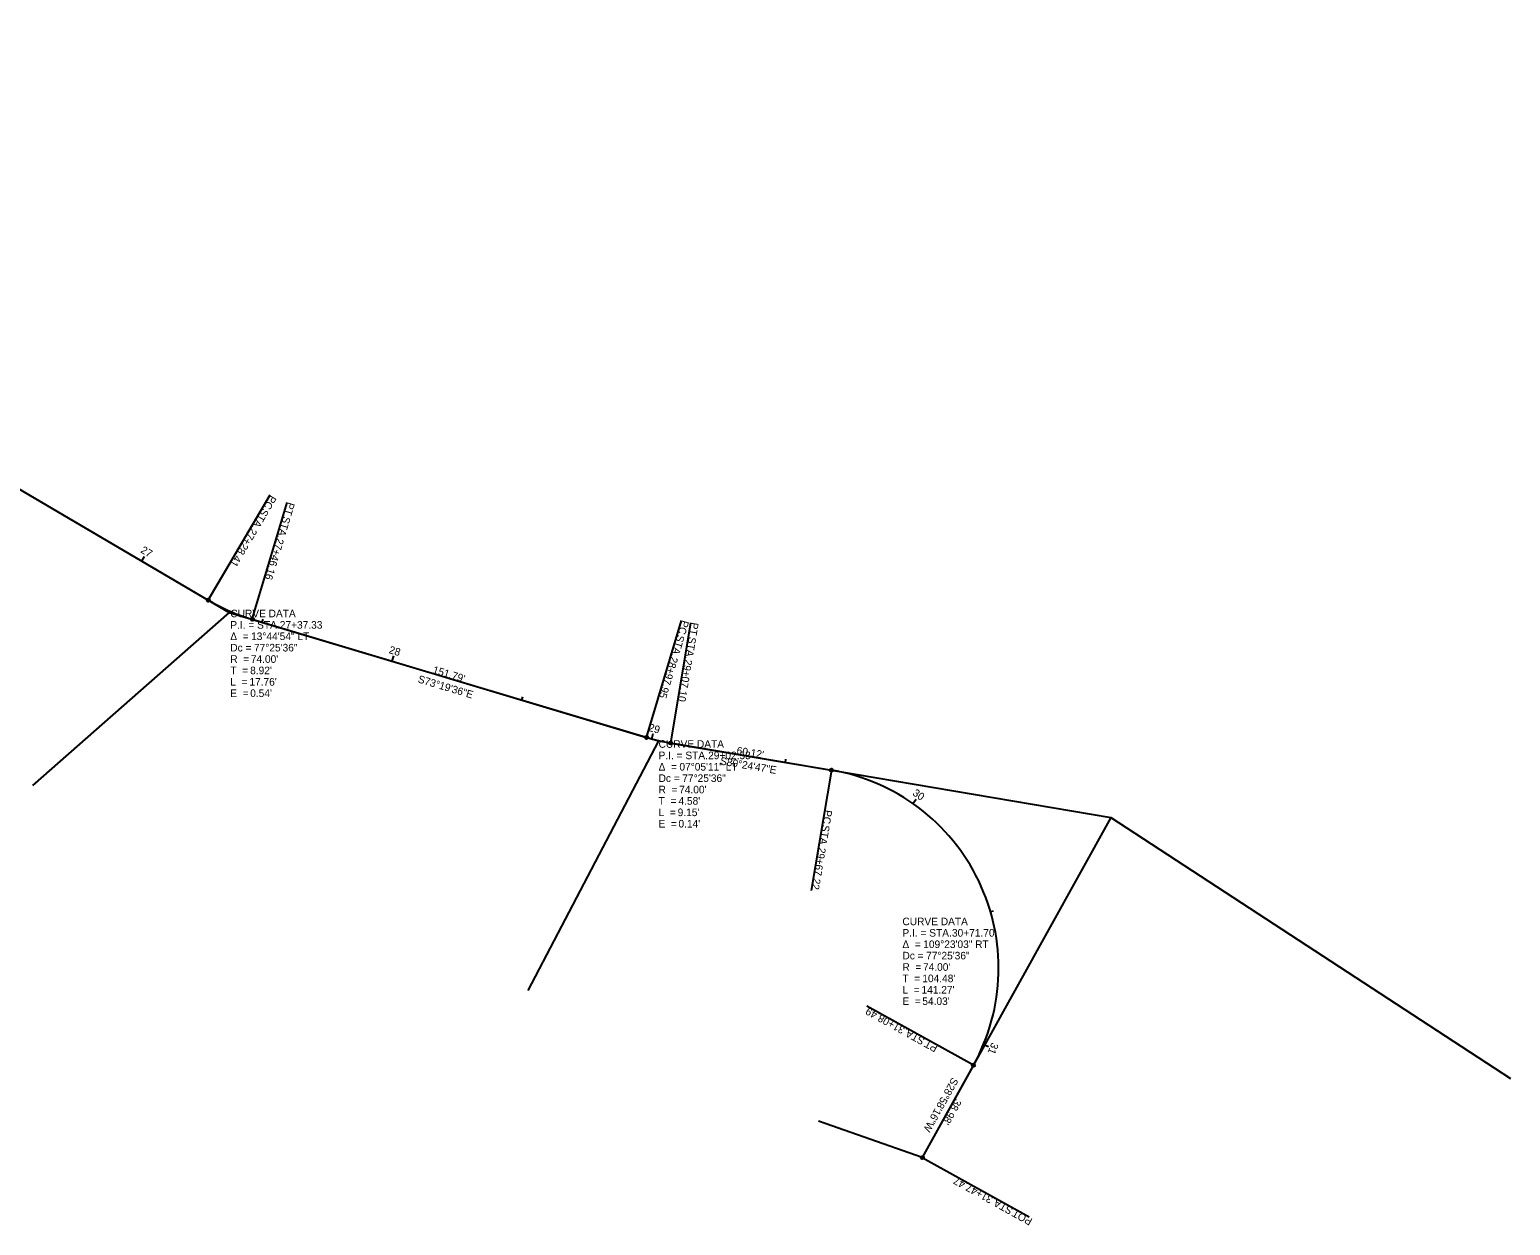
# Model space of a CAD drawing. Extents: x 1439373 to 1441384, y 421585 to 422491.
# Drawn here: x 1439904 to 1440450, y 421770 to 422211 of the extents above; entities that cross this region are included whole.
import ezdxf

# ---------------------------------------------------------------- set-up
doc = ezdxf.new("R2010")
doc.units = 0
for name, color, linetype in [('BD_X_Building', 7, 'Continuous'), ('GE_P_Alignment', 7, 'Continuous'), ('PV_X_Field_Drive', 7, 'Continuous'), ('RD_X_Gate', 7, 'Continuous'), ('RD_X_GR_Rt', 7, 'Continuous'), ('RD_X_RR_2', 7, 'Continuous'), ('VG_X_Tree_Line_Rt', 7, 'Continuous')]:
    doc.layers.add(name, color=color, linetype=linetype)

msp = doc.modelspace()

# ---------------------------------------------------------------- linework, layer by layer
at = {"layer": 'GE_P_Alignment'}
for p, q in [((1439611.1, 422211.29), (1439977.1, 421996.37)), ((1439615.96, 422208.44), (1439969.41, 422000.89)), ((1439977.1, 421996.37), (1440135.44, 421948.95)), ((1439985.65, 421993.81), (1440131.05, 421950.26)), ((1440135.44, 421948.95), (1440302.26, 421920.77)), ((1440139.96, 421948.18), (1440199.24, 421938.17)), ((1440302.26, 421920.77), (1440232.77, 421795.26)), ((1440251.65, 421829.36), (1440232.77, 421795.26))]:
    msp.add_line(p, q, dxfattribs=at)
for centre, start, end in [((1440006.88, 422064.7), 239.5783, 253.3267), ((1440006.88, 422064.7), 239.5783, 253.3267), ((1440152.28, 422021.15), 253.3267, 260.4131), ((1440152.28, 422021.15), 253.3267, 260.4131), ((1440186.91, 421865.21), 331.0288, 80.4131), ((1440186.91, 421865.21), 331.0288, 80.4131)]:
    msp.add_arc(centre, 74, start, end, dxfattribs=at)
at = {"layer": 'PV_X_Field_Drive'}
for p, q in [((1439969.41, 422000.89), (1439992.19, 422039.69)), ((1439985.65, 421993.81), (1439998.56, 422036.92)), ((1440131.05, 421950.26), (1440143.96, 421993.37)), ((1440139.96, 421948.18), (1440147.45, 421992.56)), ((1440199.24, 421938.17), (1440191.74, 421893.8)), ((1440251.65, 421829.36), (1440212.28, 421851.16)), ((1440232.77, 421795.26), (1440272.14, 421773.47))]:
    msp.add_line(p, q, dxfattribs=at)
for centre in [(1439969.41, 422000.89), (1439985.65, 421993.81), (1440131.05, 421950.26), (1440139.96, 421948.18), (1440199.24, 421938.17), (1440251.65, 421829.36), (1440232.77, 421795.26)]:
    msp.add_circle(centre, 0.6, dxfattribs=at)
at = {"layer": 'RD_X_GR_Rt'}
for p, q in [((1439944.91, 422015.27), (1439945.92, 422017)), ((1439989.32, 421992.71), (1439989.67, 421993.86)), ((1440037.22, 421978.37), (1440037.79, 421980.28)), ((1440085.12, 421964.02), (1440085.46, 421965.17)), ((1440133.02, 421949.7), (1440133.54, 421951.63)), ((1440182.26, 421941.04), (1440182.46, 421942.22)), ((1440229.32, 421925.85), (1440230.47, 421927.49)), ((1440257.93, 421886), (1440259.08, 421886.34)), ((1440255.33, 421837.01), (1440257.18, 421836.25))]:
    msp.add_line(p, q, dxfattribs=at)
at = {"layer": 'VG_X_Tree_Line_Rt'}
for p, q in [((1439977.1, 421996.37), (1439904.61, 421932.47)), ((1440135.44, 421948.95), (1440087.22, 421856.86)), ((1440302.26, 421920.77), (1440449.69, 421824.42)), ((1440232.77, 421795.26), (1440194.46, 421808.74))]:
    msp.add_line(p, q, dxfattribs=at)

# ---------------------------------------------------------------- texts
at = {"layer": 'BD_X_Building'}
for s, rotation, p in [('S73°19\'36"E', 343.3267, (1440046.49, 421970.58)), ('S80°24\'47"E', 350.4131, (1440158.01, 421940.27)), ('S28°58\'16"W', 241.0288, (1440243.77, 421825.04))]:
    msp.add_text(s, height=2.8, rotation=rotation, dxfattribs=at).set_placement(p)
at = {"layer": 'PV_X_Field_Drive'}
for s, rotation, p in [('PC', 239.5783, (1439992.32, 422039.83)), (' STA. ', 239.5783, (1439990, 422035.87)), ('PT', 253.3267, (1439998.68, 422037.2)), ('27+28.41', 239.5783, (1439985.21, 422027.72)), (' STA. ', 253.3267, (1439997.42, 422032.97)), ('27+46.16', 253.3267, (1439994.71, 422023.91)), ('PC', 253.3267, (1440144.1, 421993.68)), ('PT', 260.4131, (1440147.54, 421992.83)), (' STA. ', 253.3267, (1440142.78, 421989.28)), (' STA. ', 260.4131, (1440146.81, 421988.48)), ('28+97.95', 253.3267, (1440140.07, 421980.23)), ('29+07.10', 260.4131, (1440145.23, 421979.16)), ('PC', 260.4131, (1440196.83, 421923.68)), (' STA. ', 260.4131, (1440196.07, 421919.16)), ('29+67.22', 260.4131, (1440194.49, 421909.84)), ('31+08.49', 151.0288, (1440226.61, 421843.18)), (' STA. ', 151.0288, (1440234.87, 421838.6)), ('PT', 151.0288, (1440238.74, 421836.46)), ('31+47.47', 151.0288, (1440259.08, 421780.65)), (' STA. ', 151.0288, (1440267.35, 421776.07)), ('POT', 151.0288, (1440273.65, 421772.58))]:
    msp.add_text(s, height=2.8, rotation=rotation, dxfattribs=at).set_placement(p)
at = {"layer": 'RD_X_Gate'}
for s, p in [('CURVE DATA', (1439977.53, 421994.55)), ('P.I. = STA. ', (1439977.53, 421990.35)), ('27+37.33', (1439995.79, 421990.35)), ('Δ  = ', (1439977.53, 421986.15)), ('Dc = ', (1439977.53, 421981.95)), ('13°44\'54" LT', (1439985.2, 421986.15)), ('77°25\'36"', (1439986.27, 421981.95)), ('R  = ', (1439977.53, 421977.75)), ("74.00'", (1439985.11, 421977.75)), ('T  = ', (1439977.53, 421973.55)), ("8.92'", (1439984.86, 421973.55)), ('L  = ', (1439977.53, 421969.35)), ('E  = ', (1439977.53, 421965.15)), ("17.76'", (1439984.57, 421969.35)), ("0.54'", (1439984.87, 421965.15)), ('CURVE DATA', (1440135.5, 421946.42)), ('Δ  = ', (1440135.5, 421938.02)), ('P.I. = STA. ', (1440135.5, 421942.22)), ('07°05\'11" LT', (1440143.18, 421938.02)), ('29+02.53', (1440153.77, 421942.22)), ('Dc = ', (1440135.5, 421933.82)), ('77°25\'36"', (1440144.24, 421933.82)), ('R  = ', (1440135.5, 421929.62)), ("74.00'", (1440143.09, 421929.62)), ('T  = ', (1440135.5, 421925.42)), ('L  = ', (1440135.5, 421921.22)), ("9.15'", (1440142.54, 421921.22)), ("4.58'", (1440142.84, 421925.42)), ('E  = ', (1440135.5, 421917.02)), ("0.14'", (1440142.84, 421917.02)), ('CURVE DATA', (1440225.44, 421880.97)), ('Δ  = ', (1440225.44, 421872.57)), ('P.I. = STA. ', (1440225.44, 421876.77)), ('109°23\'03" RT', (1440233.12, 421872.57)), ('30+71.70', (1440243.71, 421876.77)), ('Dc = ', (1440225.44, 421868.37)), ('77°25\'36"', (1440234.18, 421868.37)), ('R  = ', (1440225.44, 421864.17)), ("74.00'", (1440233.03, 421864.17)), ('T  = ', (1440225.44, 421859.97)), ('L  = ', (1440225.44, 421855.77)), ("141.27'", (1440232.48, 421855.77)), ("104.48'", (1440232.78, 421859.97)), ('E  = ', (1440225.44, 421851.57)), ("54.03'", (1440232.78, 421851.57))]:
    msp.add_text(s, height=2.8, dxfattribs=at).set_placement(p)
at = {"layer": 'RD_X_GR_Rt'}
for s, rotation, p in [('27', 329.5783, (1439944.19, 422018.59)), ('28', 343.3267, (1440035.81, 421981.4)), ('29', 344.9141, (1440131.55, 421952.69)), ('30', 325.033, (1440228.93, 421929.17)), ('31', 247.6062, (1440258.42, 421837.94))]:
    msp.add_text(s, height=2.8, rotation=rotation, dxfattribs=at).set_placement(p)
at = {"layer": 'RD_X_RR_2'}
for s, rotation, p in [("151.79'", 343.3267, (1440051.96, 421973.99)), ("60.12'", 350.4131, (1440164.12, 421944.15)), ("38.98'", 241.0288, (1440244.94, 421817.16))]:
    msp.add_text(s, height=2.8, rotation=rotation, dxfattribs=at).set_placement(p)

doc.saveas('drawing.dxf')
